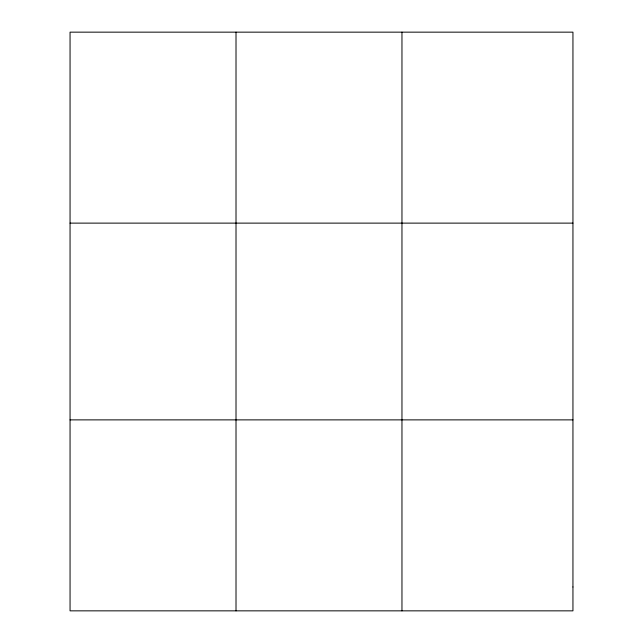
<?xml version="1.0" encoding="UTF-8"?>
<svg xmlns="http://www.w3.org/2000/svg" width="643" height="643" viewBox="0 0 643 643"><rect width="100%" height="100%" fill="white"/><g stroke="black" fill="none" stroke-linecap="round" stroke-linejoin="round"><path stroke-width="0.96" d="M236.013 610.85L236.013 32.15M401.963 610.85L401.963 32.15M70.055 223.121L572.945 223.121M70.055 419.879L572.945 419.879M572.945 586.979L572.945 610.85L70.055 610.85L70.055 32.15L572.945 32.15L572.945 586.979"/></g></svg>
